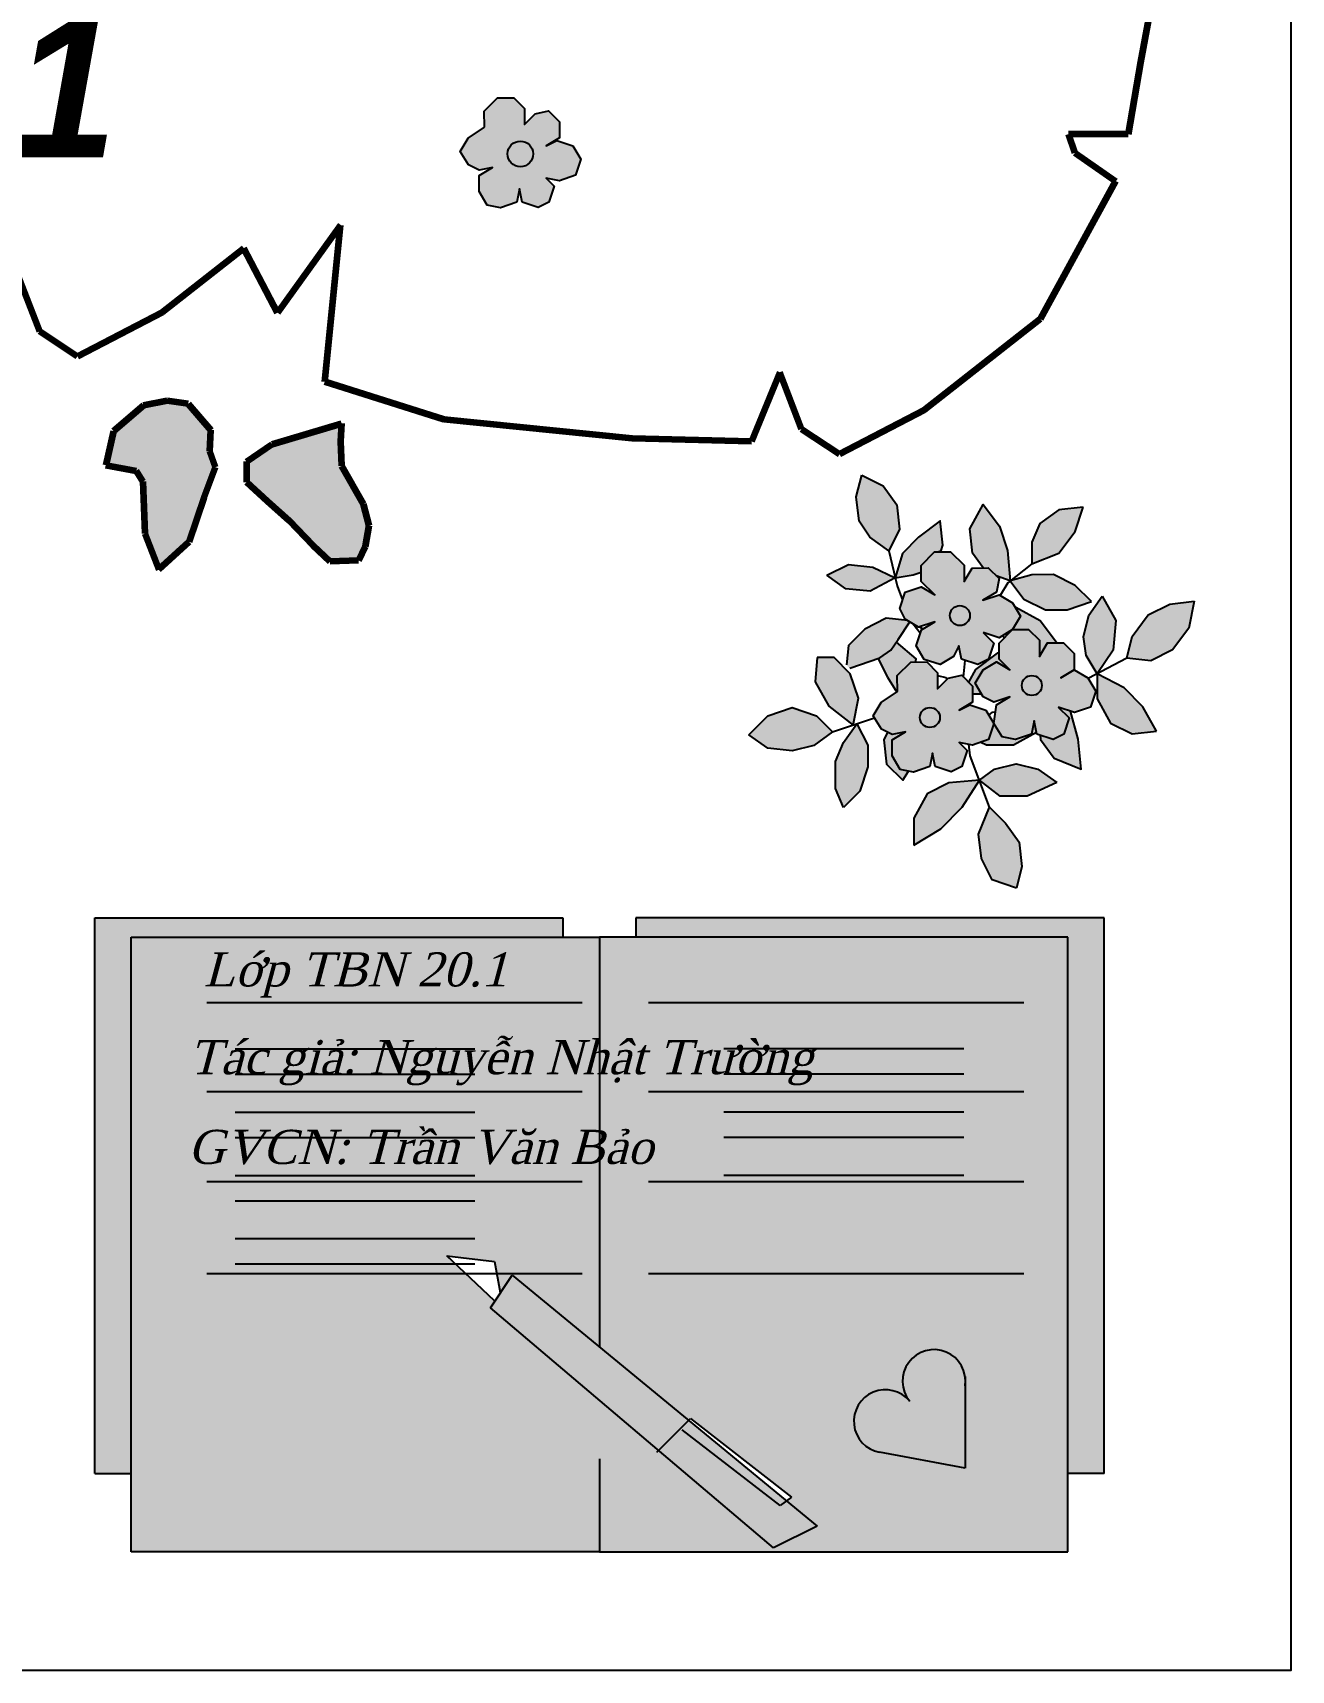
# Model space of a CAD drawing. Header units: inches. Extents: x -13380 to 20228, y -757 to 8678.
# Drawn here: x 19913.5 to 20228.4, y -757.3 to -347.7 of the extents above; entities that cross this region are included whole.
import ezdxf

# ---------------------------------------------------------------- set-up
doc = ezdxf.new("R2010")
doc.units = ezdxf.units.IN
doc.header["$MEASUREMENT"] = 0
for name, color, linetype in [('ceco.net 227', 7, 'Continuous'), ('ceco.net 80', 7, 'Continuous'), ('Layer2', 4, 'Continuous')]:
    doc.layers.add(name, color=color, linetype=linetype)
doc.styles.get("Standard").update_dxf_attribs({"font": 'times.ttf'})

# ---------------------------------------------------------------- blocks, each defined once
blk = doc.blocks.new('36')
for p, q in [((5970.38, 13628.55), (6137.8, 13628.55)), ((5970.38, 13429.85), (5970.38, 13628.55)), ((6137.8, 13628.55), (6137.8, 13621.54)), ((6163.84, 13628.55), (6163.84, 13621.54)), ((6331.27, 13628.55), (6163.84, 13628.55)), ((6331.27, 13429.85), (6331.27, 13628.55)), ((5983.4, 13621.54), (6150.82, 13621.54)), ((5983.4, 13401.87), (5983.4, 13621.54)), ((6150.82, 13621.54), (6150.82, 13475.15)), ((6150.82, 13621.54), (6150.82, 13475.15)), ((6318.25, 13621.54), (6150.82, 13621.54)), ((6318.25, 13401.87), (6318.25, 13621.54)), ((6020.56, 13581.63), (6106.35, 13581.63)), ((6281.08, 13581.63), (6195.3, 13581.63)), ((6020.56, 13572.59), (6106.35, 13572.59)), ((6281.08, 13572.59), (6195.3, 13572.59)), ((6020.56, 13559.04), (6106.35, 13559.04)), ((6281.08, 13559.04), (6195.3, 13559.04)), ((6020.56, 13550), (6106.35, 13550)), ((6281.08, 13550), (6195.3, 13550)), ((6020.56, 13536.45), (6106.35, 13536.45)), ((6281.08, 13536.45), (6195.3, 13536.45)), ((6020.56, 13527.41), (6106.35, 13527.41)), ((6020.56, 13513.86), (6106.35, 13513.86)), ((6096.3, 13507.64), (6113.32, 13505.63)), ((6113.32, 13491.6), (6096.3, 13507.64)), ((6020.56, 13504.82), (6106.35, 13504.82)), ((6113.32, 13505.63), (6115.33, 13494.61)), ((6111.89, 13489.07), (6119.67, 13500.76)), ((6119.67, 13500.76), (6228.7, 13411.14)), ((6213.12, 13403.35), (6111.89, 13489.07)), ((6171.41, 13437.49), (6183.43, 13449.52)), ((6183.43, 13449.52), (6219.48, 13421.46)), ((6215.47, 13418.45), (6180.42, 13445.51)), ((6150.82, 13435.14), (6150.82, 13401.87)), ((6150.82, 13435.14), (6150.82, 13401.87)), ((5970.38, 13429.85), (5983.4, 13429.85)), ((6331.27, 13429.85), (6318.25, 13429.85)), ((6219.48, 13421.46), (6215.47, 13418.45)), ((6228.7, 13411.14), (6213.12, 13403.35)), ((6150.82, 13401.87), (5983.4, 13401.87)), ((6150.82, 13401.87), (6318.25, 13401.87))]:
    blk.add_line(p, q)

msp = doc.modelspace()

# ---------------------------------------------------------------- hatches: boundary and pattern name
h = msp.add_hatch(color=0)
h.paths.add_polyline_path([(19619.11, -599.35), (19615.05, -601.35, -0.212586), (19612.39, -602.67), (19569.69, -623.76), (19542.22, -700.74, -0.161533), (19543.75, -700.29), (19562.29, -691.47, -0.521748), (19566.34, -685.67), (19593, -672.5)])
h.paths.add_polyline_path([(19630.34, -685.67), (19678.02, -662.12, -0.233502), (19681.45, -660.42), (19617.45, -660.42), (19566.34, -685.67)])
h.paths.add_polyline_path([(19559.82, -624.1), (19605.97, -601.3, -0.256691), (19598.69, -599.45), (19548.78, -624.1, 1)], flags=17)
h.paths.add_polyline_path([(19895.4, -620.02), (20069.59, -620.02), (20069.59, -649.75), (19895.4, -649.75)], flags=9)
h.paths.add_polyline_path([(19895.61, -597.57), (20108.91, -597.57), (20108.91, -626.84), (19895.61, -626.84)], flags=9)
h.paths.add_polyline_path([(19899.32, -575.62), (20032.87, -575.62), (20032.87, -602.67), (19899.32, -602.67)], flags=9)
h.paths.add_polyline_path([(19589.81, -219.46), (20135.29, -219.46), (20135.29, -398.83), (19589.81, -398.83)], flags=9)
h = msp.add_hatch(color=3)
h.paths.add_polyline_path([(20130.41, -471.87), (20129.72, -465.8), (20126.33, -461.07), (20120.92, -458.39), (20119.58, -463.79), (20120.27, -469.87), (20122.98, -473.92), (20127.72, -477.29)])
h.paths.add_polyline_path([(20139.17, -477.59), (20140.07, -477.59), (20140.82, -477.21), (20141.23, -475.9), (20140.54, -469.82), (20135.15, -473.89), (20131.1, -477.95), (20129.29, -484.02), (20133.82, -483.35), (20135.82, -482.66), (20135.82, -480.96)])
h.paths.add_polyline_path([(20123.68, -481.35), (20117.59, -480.69), (20112.2, -483.41), (20116.93, -486.77), (20123.02, -487.43), (20129.29, -484.02)])
h.paths.add_polyline_path([(20130.07, -499.47), (20133, -495.09), (20132.44, -494.76), (20127.09, -494.18), (20121.69, -496.89), (20117.64, -500.96), (20117.11, -505.82), (20117.99, -506.69), (20125.45, -504.11), (20128.22, -502.15)])
h.paths.add_polyline_path([(20134.54, -504.29), (20129.62, -500.13), (20128.22, -502.15), (20125.45, -504.11), (20125.07, -504.24), (20125.08, -504.32), (20127.36, -508.94), (20129.69, -512.63), (20129.85, -512.52), (20129.84, -508.49), (20133.19, -505.12), (20134.41, -505.12)])
h.paths.add_polyline_path([(20109.58, -518.55), (20103.49, -516.53), (20097.41, -518.58), (20092.7, -523.32), (20097.43, -526.68), (20103.52, -527.34), (20108.92, -525.98), (20113.64, -522.59)])
h.paths.add_polyline_path([(20122.43, -525.94), (20119.71, -520.55), (20116.35, -525.28), (20114.33, -530.02), (20114.35, -536.78), (20116.39, -541.5), (20120.43, -537.44), (20122.44, -531.35)])
h.paths.add_polyline_path([(20165.01, -531.92), (20159.6, -530.58), (20154.2, -531.95), (20150.4, -534.68), (20155.57, -538.7), (20162.32, -538.68), (20169.75, -535.28)])
h.paths.add_polyline_path([(20156.93, -545.45), (20152.87, -541.41), (20150.18, -548.17), (20150.87, -554.25), (20153.59, -559.65), (20159.67, -561.66), (20161.01, -556.25), (20160.32, -550.17)])
h.paths.add_polyline_path([(20146.11, -541.42), (20150.38, -534.7), (20150.37, -534.68), (20142.72, -535.35), (20137.32, -538.07), (20133.96, -544.16), (20133.97, -550.91), (20140.72, -546.84)])
h.paths.add_polyline_path([(20175.13, -524.46), (20173.2, -517.46), (20170.13, -516.44), (20172.82, -519.12), (20171.49, -523.15), (20168.81, -524.5), (20165.57, -523.43), (20165.67, -524.49), (20169.06, -529.21), (20175.82, -531.89)])
h.paths.add_polyline_path([(20191.32, -516.31), (20186.58, -511.6), (20179.82, -508.11), (20179.83, -514.32), (20183.22, -520.39), (20188.63, -523.08), (20194.71, -522.39)])
h.paths.add_polyline_path([(20184.51, -494.71), (20181.12, -488.64), (20177.76, -493.38), (20176.42, -498.78), (20177.1, -503.51), (20179.82, -508.11), (20183.86, -502.14)])
h.paths.add_polyline_path([(20202.76, -496.69), (20204.1, -489.93), (20198.02, -490.62), (20192.62, -493.34), (20188.58, -498.75), (20187.24, -504.16), (20193.32, -504.82), (20198.72, -502.11)])
h.paths.add_polyline_path([(20174.36, -485.95), (20168.95, -483.26), (20163.54, -483.28), (20158.12, -484.81), (20161.53, -489.36), (20166.94, -492.05), (20172.35, -492.04), (20178.42, -490)])
h.paths.add_polyline_path([(20170.29, -477.86), (20174.33, -472.44), (20176.34, -466.35), (20170.26, -467.05), (20165.54, -470.44), (20163.52, -475.17), (20163.54, -480.57)])
h.paths.add_polyline_path([(20157.45, -477.21), (20155.41, -471.14), (20151.34, -465.74), (20147.98, -471.83), (20148.67, -477.91), (20151.31, -481.59), (20152.6, -481.59), (20154.54, -483.52), (20158.12, -484.81)])
h.paths.add_polyline_path([(19616.6, -245.04), (20112.5, -245.04), (20112.5, -408.11), (19616.6, -408.11)], flags=9)
h = msp.add_hatch(color=2)
h.paths.add_polyline_path([(20041.93, -376), (20045.28, -373.97), (20045.27, -369.95), (20042.58, -367.27), (20039.23, -367.95), (20036.55, -370.64), (20036.54, -366.61), (20033.85, -363.94), (20029.82, -363.95), (20026.48, -367.31), (20026.49, -371.34), (20022.47, -374.03), (20020.46, -377.39), (20022.48, -380.74), (20025.17, -382.08), (20028.52, -381.4), (20025.17, -383.42), (20025.18, -387.45), (20027.2, -390.8), (20030.56, -391.46), (20034.58, -390.11), (20035.25, -386.75), (20035.93, -390.1), (20039.96, -391.44), (20042.64, -390.09), (20043.97, -386.06), (20041.95, -384.05), (20045.31, -384.71), (20049.33, -383.36), (20050.67, -379.33), (20048.64, -375.98), (20044.61, -374.65)])
h.paths.add_polyline_path([(20038.7, -378, -1), (20032.3, -378, -1)], flags=16)
h = msp.add_hatch(color=1)
h.paths.add_polyline_path([(20160.68, -493.65), (20158.66, -490.3), (20155.3, -488.29), (20151.28, -489.64), (20154.63, -487.62), (20155.29, -484.26), (20152.6, -481.59), (20148.57, -481.6), (20146.57, -484.96), (20146.56, -480.93), (20143.19, -477.58), (20139.17, -477.59), (20135.82, -480.96), (20135.83, -484.98), (20139.19, -488.33), (20135.83, -486.33), (20131.81, -487.68), (20130.47, -491.71), (20131.82, -494.39), (20135.18, -496.39), (20139.21, -495.04), (20135.86, -497.06), (20134.52, -501.09), (20136.54, -504.45), (20140.57, -505.78), (20143.93, -503.76), (20145.26, -501.07), (20145.94, -504.42), (20149.97, -505.75), (20152.65, -504.4), (20153.98, -500.37), (20151.29, -497.7), (20155.32, -499.03), (20158.68, -497.01)])
h.paths.add_polyline_path([(20143, -493.5, -1), (20148, -493.5, -1)], flags=16)
h.paths.add_polyline_path([(20177.5, -509.04), (20174.13, -507.04), (20174.13, -503.01), (20171.43, -500.33), (20167.41, -500.34), (20165.4, -503.7), (20165.39, -499.67), (20162.7, -497), (20158.68, -497.01), (20155.33, -500.37), (20155.34, -504.4), (20158.03, -507.08), (20154.67, -505.07), (20151.32, -507.09), (20149.31, -510.45), (20151.33, -513.8), (20154.02, -515.14), (20158.04, -513.79), (20154.69, -515.81), (20154.03, -520.51), (20156.05, -523.86), (20159.41, -524.52), (20163.43, -523.17), (20164.1, -519.81), (20164.78, -523.17), (20168.81, -524.5), (20171.49, -523.15), (20172.82, -519.12), (20170.13, -516.44), (20174.16, -517.77), (20178.18, -516.42), (20179.52, -512.39)])
h.paths.add_polyline_path([(20166, -511, -1), (20161, -511, -1)], flags=16)
h.paths.add_polyline_path([(20148.64, -511.13), (20145.95, -508.45), (20142.6, -509.13), (20139.92, -511.82), (20139.91, -507.79), (20137.22, -505.11), (20133.19, -505.12), (20129.84, -508.49), (20129.85, -512.52), (20125.83, -515.21), (20123.83, -518.57), (20125.85, -521.92), (20128.54, -523.26), (20131.89, -522.58), (20128.54, -524.6), (20128.55, -528.63), (20130.57, -531.98), (20133.93, -532.64), (20137.95, -531.29), (20138.61, -527.93), (20139.29, -531.28), (20143.32, -532.62), (20146, -531.27), (20147.34, -527.24), (20145.32, -525.23), (20148.68, -525.89), (20152.7, -524.54), (20154.03, -520.51), (20152.01, -517.16), (20147.98, -515.83), (20145.3, -517.17), (20148.65, -515.15)])
h.paths.add_polyline_path([(20140.5, -519, -1), (20135.5, -519, -1)], flags=16)
h = msp.add_hatch(color=3)
h.paths.add_polyline_path([(20118.08, -508.06), (20114.02, -504.02), (20109.79, -504.03), (20109.3, -510.11), (20112.7, -516.18), (20118.75, -520.87), (20118.8, -520.86), (20120.12, -514.14)])
h.paths.add_polyline_path([(20128.54, -524.6), (20131.89, -522.58), (20128.54, -523.26), (20127.42, -522.7), (20126.48, -524.58), (20127.17, -530.66), (20131.23, -534.71), (20132.66, -532.39), (20130.57, -531.98), (20128.55, -528.63)])
h.paths.add_polyline_path([(20164.67, -522.64), (20164.1, -519.81), (20163.43, -523.17), (20159.41, -524.52), (20156.05, -523.86), (20154.03, -520.51), (20152.7, -524.54), (20150.78, -525.18), (20152.16, -525.87), (20158.91, -525.85)])
h.paths.add_polyline_path([(20151.32, -507.09), (20154.67, -505.07), (20158.03, -507.08), (20155.34, -504.4), (20155.33, -502.94), (20154.81, -502.89), (20149.41, -506.96), (20147.65, -510.14), (20148.64, -511.13), (20148.65, -513.04), (20150.87, -513.04), (20149.31, -510.45)])
h.paths.add_polyline_path([(20165.6, -494.76), (20159.51, -491.39), (20159.33, -491.41), (20160.68, -493.65), (20158.68, -497.01), (20162.7, -497), (20165.39, -499.67), (20165.4, -503.7), (20167.41, -500.34), (20169.66, -500.34), (20169.66, -500.15)])
h = msp.add_hatch(color=30)
h.paths.add_polyline_path([(20140.5, -519, 1), (20135.5, -519, 1)])
h.paths.add_polyline_path([(20148, -493.5, 1), (20143, -493.5, 1)])
h.paths.add_polyline_path([(20166, -511, 1), (20161, -511, 1)])
msp.add_hatch(color=1).paths.add_polyline_path([(20146.83, -683.86, 1.315992), (20132.93, -690.05, 1.426636), (20125.4, -702.83), (20146.78, -706.82)])
at = {"layer": 'Layer2'}
for color, points in [(30, [(20038.7, -378, 1), (20032.3, -378, 1)]), (0, [(20172.48, -573.99), (20055.28, -573.99), (20055.28, -676.45), (20077.66, -694.85), (20078.1, -694.4), (20103.34, -714.04), (20102.12, -714.96), (20109.79, -721.26), (20098.89, -726.72), (20028.03, -666.71), (20029.14, -665.04), (20017.11, -653.71), (20029.03, -655.12), (20030.47, -663.04), (20033.48, -658.53), (20055.28, -676.45), (20055.28, -573.99), (19938.08, -573.99), (19938.08, -727.75), (20055.28, -727.75), (20172.48, -727.75)])]:
    msp.add_hatch(color=color, dxfattribs=at).paths.add_polyline_path(points)
h = msp.add_hatch(color=20, dxfattribs=at)
h.paths.add_polyline_path([(19990.71, -456.08), (19990.46, -449.92), (19990.7, -445.42), (19973.42, -450.65), (19967.03, -454.92), (19967.04, -460.13), (19972.25, -464.86), (19977.7, -469.83), (19983.63, -475.97), (19987.9, -479.99), (19995, -479.75), (19996.65, -476.19), (19997.59, -470.98), (19996.17, -465.54)])
h.paths.add_polyline_path([(19940.99, -459.93), (19941.48, -472.95), (19945.04, -481.94), (19952.61, -475.07), (19956.39, -463.93), (19959.22, -456.35), (19957.79, -452.33), (19958.02, -447.12), (19952.33, -440.5), (19947.12, -439.79), (19941.21, -440.98), (19933.64, -447.39), (19931.75, -455.91), (19939.33, -457.32)])
h = msp.add_hatch(color=5, dxfattribs=at)
h.paths.add_polyline_path([(20181.59, -569.08), (20064.39, -569.08), (20064.39, -573.99), (20172.48, -573.99), (20172.48, -708.17), (20181.59, -708.17)])
h.paths.add_polyline_path([(20046.17, -569.08), (19928.97, -569.08), (19928.97, -708.17), (19938.08, -708.17), (19938.08, -573.99), (20046.17, -573.99)])
h = msp.add_hatch(color=1, dxfattribs=at)
h.paths.add_polyline_path([(20033.48, -658.53), (20028.03, -666.71), (20070.14, -702.37), (20077.66, -694.85)])
h.paths.add_polyline_path([(20077.66, -694.85), (20070.14, -702.37), (20098.89, -726.72), (20109.79, -721.26)])

# ---------------------------------------------------------------- linework, layer by layer
at = {"color": 0}
for p, q in [((20146.83, -683.86), (20146.78, -706.82)), ((20146.78, -706.82), (20125.4, -702.83))]:
    msp.add_line(p, q, dxfattribs=at)
for centre in [(20145.5, -493.5), (20163.5, -511), (20138, -519)]:
    msp.add_circle(centre, 2.5, dxfattribs=at)
for centre, start, end in [((20139.02, -685.02), 351.3012, 219.5309), ((20126.85, -695.07), 39.5309, 259.4169)]:
    msp.add_arc(centre, 7.89, start, end, dxfattribs=at)
at = {"layer": 'ceco.net 227', "color": 1}
for points in [[(20026.49, -371.34), (20026.48, -367.31), (20029.82, -363.95), (20033.85, -363.94), (20036.54, -366.61), (20036.55, -370.64), (20039.23, -367.95), (20042.58, -367.27), (20045.27, -369.95), (20045.28, -373.97), (20041.93, -376), (20044.61, -374.65), (20048.64, -375.98), (20050.67, -379.33), (20049.33, -383.36), (20045.31, -384.71), (20041.95, -384.05), (20043.97, -386.06), (20042.64, -390.09), (20039.96, -391.44), (20035.93, -390.1), (20035.25, -386.75), (20034.58, -390.11), (20030.56, -391.46), (20027.2, -390.8), (20025.18, -387.45), (20025.17, -383.42), (20028.52, -381.4), (20025.17, -382.08), (20022.48, -380.74), (20020.46, -377.39), (20022.47, -374.03), (20026.49, -371.34)], [(20129.85, -512.52), (20129.84, -508.49), (20133.19, -505.12), (20137.22, -505.11), (20139.91, -507.79), (20139.92, -511.82), (20142.6, -509.13), (20145.95, -508.45), (20148.64, -511.13), (20148.65, -515.15), (20145.3, -517.17), (20147.98, -515.83), (20152.01, -517.16), (20154.03, -520.51), (20152.7, -524.54), (20148.68, -525.89), (20145.32, -525.23), (20147.34, -527.24), (20146, -531.27), (20143.32, -532.62), (20139.29, -531.28), (20138.61, -527.93), (20137.95, -531.29), (20133.93, -532.64), (20130.57, -531.98), (20128.55, -528.63), (20128.54, -524.6), (20131.89, -522.58), (20128.54, -523.26), (20125.85, -521.92), (20123.83, -518.57), (20125.83, -515.21), (20129.85, -512.52)]]:
    msp.add_lwpolyline(points, dxfattribs=at)
at = {"layer": 'ceco.net 227', "color": 76}
for points in [[(20043.15, -375.38), (20043.13, -375.27)], [(20151.31, -481.59), (20148.67, -477.91), (20147.98, -471.83), (20151.34, -465.74), (20155.41, -471.14), (20157.45, -477.21), (20158.12, -484.81), (20154.54, -483.52)], [(20140.07, -477.59), (20140.82, -477.21), (20141.23, -475.9), (20140.54, -469.82), (20135.15, -473.89), (20131.1, -477.95), (20129.29, -484.02), (20133.82, -483.35), (20135.82, -482.66)], [(20127.72, -477.29), (20129.77, -486.06), (20131.16, -489.65)], [(20163.54, -480.57), (20157.47, -485.32), (20155.59, -488.46)], [(20152.22, -489.07), (20152.31, -489.3)], [(20159.34, -491.41), (20159.51, -491.39), (20165.6, -494.76), (20169.66, -500.15), (20169.66, -500.33)], [(20132.44, -494.76), (20127.09, -494.18), (20121.69, -496.89), (20117.64, -500.96), (20117.11, -505.82)], [(20117.99, -506.69), (20125.45, -504.11), (20128.22, -502.15), (20130.07, -499.47), (20133, -495.09)], [(20133.71, -495.51), (20135.59, -497.86)], [(20135.4, -496.32), (20136.21, -496.85)], [(20151.86, -497.88), (20151.78, -498.18)], [(20156.62, -499.07), (20156.33, -498.42)], [(20134.41, -505.12), (20134.54, -504.29), (20129.62, -500.13)], [(20155.33, -502.94), (20154.81, -502.89), (20149.41, -506.96), (20147.65, -510.14)], [(20125.07, -504.24), (20125.08, -504.32), (20127.36, -508.94), (20129.69, -512.63)], [(20146.41, -508.91), (20146.79, -504.7)], [(20187.24, -504.16), (20177.64, -509.27)], [(20139.91, -508.47), (20141.98, -509.01), (20142.35, -509.37)], [(20148.65, -513.04), (20150.87, -513.04)], [(20113.64, -522.59), (20124.13, -519.06)], [(20146.51, -516.56), (20146.5, -516.45)], [(20154.43, -517.67), (20153.49, -517.76), (20152.74, -518.36)], [(20165.57, -523.43), (20165.67, -524.49), (20169.06, -529.21), (20175.82, -531.89), (20175.13, -524.46), (20173.2, -517.45)], [(20127.42, -522.7), (20126.48, -524.58), (20127.17, -530.66), (20131.23, -534.71), (20132.67, -532.39)], [(20150.78, -525.18), (20152.16, -525.87), (20158.91, -525.85), (20164.67, -522.64)], [(20152.87, -541.41), (20148.11, -528.58), (20147.73, -525.7)], [(20138.48, -528.62), (20138.74, -528.54)]]:
    msp.add_lwpolyline(points, dxfattribs=at)
for points in [[(20120.92, -458.39), (20126.33, -461.07), (20129.72, -465.8), (20130.41, -471.87), (20127.72, -477.29), (20122.98, -473.92), (20120.27, -469.87), (20119.58, -463.79)], [(20176.34, -466.35), (20170.26, -467.05), (20165.54, -470.44), (20163.52, -475.17), (20163.54, -480.57), (20170.29, -477.86), (20174.33, -472.44)], [(20112.2, -483.41), (20117.59, -480.69), (20123.68, -481.35), (20129.29, -484.02), (20123.02, -487.43), (20116.93, -486.77)], [(20178.42, -490), (20174.36, -485.95), (20168.95, -483.26), (20163.54, -483.28), (20158.12, -484.81), (20161.53, -489.36), (20166.94, -492.05), (20172.35, -492.04)], [(20181.12, -488.64), (20184.51, -494.71), (20183.86, -502.14), (20179.82, -508.11), (20177.1, -503.51), (20176.42, -498.78), (20177.76, -493.38)], [(20204.1, -489.93), (20202.76, -496.69), (20198.72, -502.11), (20193.32, -504.82), (20187.24, -504.16), (20188.58, -498.75), (20192.62, -493.34), (20198.02, -490.62)], [(20109.79, -504.03), (20109.3, -510.11), (20112.7, -516.18), (20118.79, -520.9), (20120.12, -514.14), (20118.08, -508.06), (20114.02, -504.02)], [(20194.71, -522.39), (20191.32, -516.31), (20186.58, -511.6), (20179.82, -508.11), (20179.83, -514.32), (20183.22, -520.39), (20188.63, -523.08)], [(20092.7, -523.32), (20097.41, -518.58), (20103.49, -516.53), (20109.58, -518.55), (20113.64, -522.59), (20108.92, -525.98), (20103.52, -527.34), (20097.43, -526.68)], [(20116.39, -541.5), (20114.35, -536.78), (20114.33, -530.02), (20116.35, -525.28), (20119.71, -520.55), (20122.43, -525.94), (20122.44, -531.35), (20120.43, -537.44)], [(20169.75, -535.28), (20162.32, -538.68), (20155.57, -538.7), (20150.4, -534.68), (20154.2, -531.95), (20159.6, -530.58), (20165.01, -531.92)], [(20133.97, -550.91), (20140.72, -546.84), (20146.11, -541.42), (20150.4, -534.68), (20142.72, -535.35), (20137.32, -538.07), (20133.96, -544.16)], [(20159.67, -561.66), (20153.59, -559.65), (20150.87, -554.25), (20150.18, -548.17), (20152.87, -541.41), (20156.93, -545.45), (20160.32, -550.17), (20161.01, -556.25)]]:
    msp.add_lwpolyline(points, close=True, dxfattribs=at)
at = {"layer": 'ceco.net 227', "color": 1}
for points in [[(20151.29, -497.7), (20153.98, -500.37), (20152.65, -504.4), (20149.97, -505.75), (20145.94, -504.42), (20145.26, -501.07), (20143.93, -503.76), (20140.57, -505.78), (20136.54, -504.45), (20134.52, -501.09), (20135.86, -497.06), (20139.21, -495.04), (20135.18, -496.39), (20131.82, -494.39), (20130.47, -491.71), (20131.81, -487.68), (20135.83, -486.33), (20139.19, -488.33), (20135.83, -484.98), (20135.82, -480.96), (20139.17, -477.59), (20143.19, -477.58), (20146.56, -480.93), (20146.57, -484.96), (20148.57, -481.6), (20152.6, -481.59), (20155.29, -484.26), (20154.63, -487.62), (20151.28, -489.64), (20155.3, -488.29), (20158.66, -490.3), (20160.68, -493.65), (20158.68, -497.01), (20155.32, -499.03)], [(20170.13, -516.44), (20172.82, -519.12), (20171.49, -523.15), (20168.81, -524.5), (20164.78, -523.17), (20164.1, -519.81), (20163.43, -523.17), (20159.41, -524.52), (20156.05, -523.86), (20154.03, -520.51), (20154.69, -515.81), (20158.04, -513.79), (20154.02, -515.14), (20151.33, -513.8), (20149.31, -510.45), (20151.32, -507.09), (20154.67, -505.07), (20158.03, -507.08), (20155.34, -504.4), (20155.33, -500.37), (20158.68, -497.01), (20162.7, -497), (20165.39, -499.67), (20165.4, -503.7), (20167.41, -500.34), (20171.43, -500.33), (20174.13, -503.01), (20174.13, -507.04), (20170.78, -509.06), (20174.13, -507.04), (20177.5, -509.04), (20179.52, -512.39), (20178.18, -516.42), (20174.16, -517.77)]]:
    msp.add_lwpolyline(points, close=True, dxfattribs=at)
at = {"layer": 'ceco.net 80', "color": 1, "lineweight": 200}
for p, q in [((20198.58, -312.64), (20190.72, -355.02)), ((20190.72, -355.02), (20187.58, -373.07)), ((20172.66, -373.07), (20174.23, -377.77)), ((20187.58, -373.07), (20172.66, -373.07)), ((20174.23, -377.77), (20184.44, -384.84)), ((20184.44, -384.84), (20165.59, -419.37)), ((19990.46, -395.82), (19974.75, -417.8)), ((19986.53, -435.06), (19990.46, -395.82)), ((19966.31, -401.71), (19945.89, -417.7)), ((19974.75, -417.8), (19966.31, -401.71)), ((19915.26, -422.41), (19909.77, -408.29)), ((19945.89, -417.7), (19924.69, -428.69)), ((20165.59, -419.37), (20136.53, -442.13)), ((19924.69, -428.69), (19915.26, -422.41)), ((20100.41, -432.71), (20093.34, -449.97)), ((20105.9, -446.83), (20100.41, -432.71)), ((20016.37, -444.48), (19986.53, -435.06)), ((19941.21, -440.98), (19933.64, -447.39)), ((19947.12, -439.79), (19941.21, -440.98)), ((19952.33, -440.5), (19947.12, -439.79)), ((19952.33, -440.5), (19958.02, -447.12)), ((20136.53, -442.13), (20115.33, -453.11)), ((19973.42, -450.65), (19990.7, -445.42)), ((19990.7, -445.42), (19990.46, -449.92)), ((20063.49, -449.19), (20016.37, -444.48)), ((19933.64, -447.39), (19931.75, -455.91)), ((19957.79, -452.33), (19958.02, -447.12)), ((19990.46, -449.92), (19990.71, -456.08)), ((20093.34, -449.97), (20063.49, -449.19)), ((20115.33, -453.11), (20105.9, -446.83)), ((19959.22, -456.35), (19957.79, -452.33)), ((19967.03, -454.92), (19973.42, -450.65)), ((19931.75, -455.91), (19939.33, -457.32)), ((19939.33, -457.32), (19940.99, -459.93)), ((19956.39, -463.93), (19959.22, -456.35)), ((19967.04, -460.13), (19967.03, -454.92)), ((19990.71, -456.08), (19996.17, -465.54)), ((19940.99, -459.93), (19941.48, -472.95)), ((19972.25, -464.86), (19967.04, -460.13)), ((19952.61, -475.07), (19956.39, -463.93)), ((19977.7, -469.83), (19972.25, -464.86)), ((19996.17, -465.54), (19997.59, -470.98)), ((19983.63, -475.97), (19977.7, -469.83)), ((19997.59, -470.98), (19996.65, -476.19)), ((19941.48, -472.95), (19945.04, -481.94)), ((19945.04, -481.94), (19952.61, -475.07)), ((19987.9, -479.99), (19983.63, -475.97)), ((19996.65, -476.19), (19995, -479.75)), ((19995, -479.75), (19987.9, -479.99))]:
    msp.add_line(p, q, dxfattribs=at)
at = {"layer": 'Layer2', "color": 250}
for p, q in [((19957.07, -590.3), (20051, -590.3)), ((20067.57, -590.3), (20161.5, -590.3)), ((19957.07, -612.56), (20051, -612.56)), ((20067.57, -612.56), (20161.5, -612.56)), ((19957.07, -635.06), (20051, -635.06)), ((20067.57, -635.06), (20161.5, -635.06)), ((19957.07, -658.06), (20051, -658.06)), ((20067.57, -658.06), (20161.5, -658.06))]:
    msp.add_line(p, q, dxfattribs=at)
at = {"layer": 'Layer2', "color": 0}
msp.add_lwpolyline([(19196.31, -757.35), (20228.43, -757.35), (20228.43, -113.03), (19196.31, -113.03)], close=True, dxfattribs=at)
at = {"layer": 'Layer2', "color": 250}
msp.add_circle((20035.5, -378), 3.2, dxfattribs=at)

# ---------------------------------------------------------------- block references
at = {"xscale": 0.6999999999998181, "yscale": 0.6999999999999886, "zscale": 0.7}
msp.add_blockref('36', (15749.7, -10109.06), dxfattribs=at)

# ---------------------------------------------------------------- texts
at = {"layer": 'Layer2', "attachment_point": 1}
for s, insert, char_height, width in [('\\A1;{\\fTimes New Roman|b1|i1|c0|p18;\\C1;               \\C40;\\c52479;  \\fScript MT Bold|b0|i0|c0|p66;\\Q15;Tri ân\\fScript MT Bold|b1|i1|c0|p66;\\P\\Q0;Ngày nhà giáo Vi\\fTimes New Roman|b1|i1|c0|p18;ệ\\fScript MT Bold|b1|i1|c0|p66;t Nam\\P                 20/11}', (19598.5, -228.15), 34.77889, 596.75), ('\\A1;{\\fTimes New Roman|b1|i1|c0|p18;\\C1;                 \\fTimes New Roman Baltic|b0|i0|c0|p18;\\Q15;\\C250;Lớp TBN 20.1\\fScript MT Bold|b1|i1|c0|p66;\\Q0;\\C1;\\P                }', (19901.45, -577.75), 8.53664, 245.0222), ('\\A1;{\\fTimes New Roman|b1|i1|c0|p18;\\C1;                 \\fTimes New Roman Baltic|b0|i0|c0|p18;\\Q15;\\C250;Tác giả: Nguyễn Nhật Trường\\fScript MT Bold|b1|i1|c0|p66;\\Q0;\\C1;\\P                }', (19897.75, -599.7), 8.53664, 245.0222), ('\\A1;{\\fTimes New Roman|b1|i1|c0|p18;\\C1;                 \\fTimes New Roman Baltic|b0|i0|c0|p18;\\Q15;\\C250;GVCN: Trần Văn Bảo\\fScript MT Bold|b1|i1|c0|p66;\\Q0;\\C1;\\P                }', (19897.54, -622.15), 8.53664, 245.0222)]:
    msp.add_mtext(s, dxfattribs=dict(at, insert=insert, char_height=char_height, width=width))

doc.saveas('drawing.dxf')
